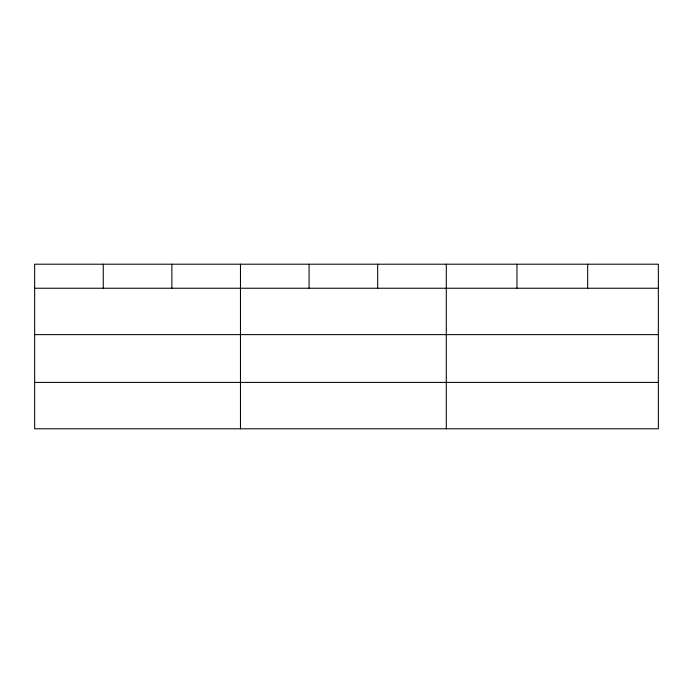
<?xml version="1.0" encoding="UTF-8"?>
<svg xmlns="http://www.w3.org/2000/svg" width="693" height="693" viewBox="0 0 693 693"><rect width="100%" height="100%" fill="white"/><g stroke="black" fill="none" stroke-linecap="round" stroke-linejoin="round"><path stroke-width="1.04" d="M658.35 334.624L658.35 264.206L34.65 264.206L34.65 428.794L658.35 428.794L658.35 334.624L34.65 334.624M34.65 288.236L658.35 288.236M34.65 382.406L658.35 382.406M587.664 264.206L587.664 288.236M516.978 264.206L516.978 288.236M446.292 264.206L446.292 428.794M377.685 264.206L377.685 288.236M309.078 264.206L309.078 288.236M240.471 264.206L240.471 428.794M171.864 264.206L171.864 288.236M103.257 264.206L103.257 288.236"/></g></svg>
